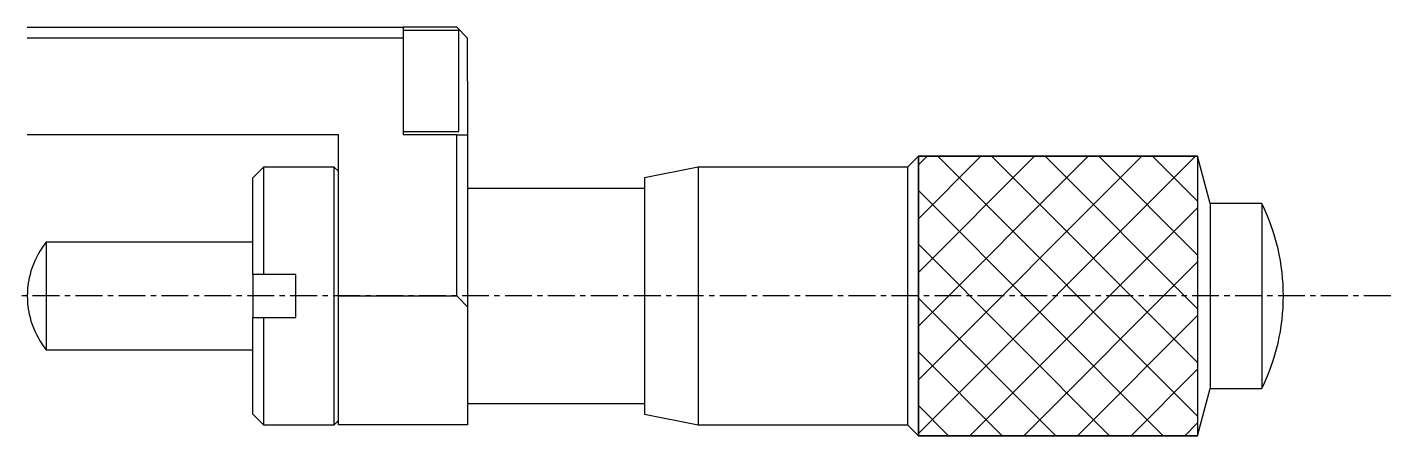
# Model space of a CAD drawing. Extents: x 10 to 371, y 10 to 242.
# Drawn here: x 146.8 to 210.3, y 222.2 to 241.2 of the extents above; entities that cross this region are included whole.
import ezdxf

# ---------------------------------------------------------------- set-up
doc = ezdxf.new("R2010")
doc.units = 0
doc.linetypes.add('CENTER', pattern=[2, 1.25, -0.25, 0.25, -0.25])
doc.layers.get('0').update_dxf_attribs({"linetype": 'CONTINUOUS'})
doc.layers.add('CENTER', color=1, linetype='CENTER')

msp = doc.modelspace()

# ---------------------------------------------------------------- linework, layer by layer
at = {"color": 7, "linetype": 'CONTINUOUS'}
for p, q in [((146.844926, 241.25), (164.344926, 241.25)), ((164.344926, 240.75), (146.844926, 240.75)), ((164.344926, 241.25), (164.344926, 240.75)), ((166.844926, 241.25), (164.344926, 241.25)), ((166.944926, 241.1), (164.344926, 241.1)), ((164.344926, 240.75), (164.344926, 236.25)), ((167.344926, 240.75), (166.844926, 241.25)), ((166.944926, 236.4), (166.944926, 241.1)), ((167.344926, 238.75), (167.344926, 240.75)), ((167.344926, 238.75), (167.344926, 236.25)), ((161.344926, 236.25), (146.844926, 236.25)), ((161.344926, 228.750002), (161.344926, 236.25)), ((164.344926, 236.4), (166.944926, 236.4)), ((166.844926, 236.25), (164.344926, 236.25)), ((166.844926, 228.75), (166.844926, 236.25)), ((166.844926, 236.25), (167.344926, 236.25)), ((167.344926, 236.25), (167.344926, 228.25)), ((188.344932, 235.249998), (187.84493, 234.749995)), ((188.344932, 235.249998), (201.344933, 235.249998)), ((188.344932, 222.25), (188.344932, 235.249998)), ((201.934421, 233.049999), (201.344933, 235.249998)), ((201.344933, 235.249998), (201.344933, 222.25)), ((157.844926, 234.749999), (157.344926, 234.249999)), ((157.844926, 234.749999), (157.844926, 229.749999)), ((161.144926, 234.749999), (157.844926, 234.749999)), ((161.144926, 222.749999), (161.144926, 234.749999)), ((161.344926, 234.55), (161.144926, 234.749999)), ((178.094925, 234.749995), (175.594926, 234.249996)), ((178.094925, 234.749995), (178.094925, 222.750003)), ((187.84493, 234.749995), (178.094925, 234.749995)), ((187.84493, 234.749995), (187.84493, 222.750003)), ((157.344926, 229.749999), (157.344926, 234.249999)), ((175.594926, 233.749999), (167.344926, 233.749999)), ((175.594926, 234.249996), (175.594926, 223.250002)), ((201.934421, 233.049999), (201.934421, 224.449999)), ((204.344932, 233.049999), (201.934421, 233.049999)), ((204.344932, 233.049999), (204.344932, 224.449999)), ((147.722435, 231.249995), (147.722435, 226.250003)), ((157.344926, 231.249995), (147.722435, 231.249995)), ((157.344926, 229.750072), (157.344926, 228.749891)), ((157.844926, 229.749999), (157.344926, 229.749999)), ((159.344926, 229.749999), (157.844926, 229.749999)), ((159.344926, 227.749999), (159.344926, 229.749999)), ((157.344926, 228.749891), (157.344926, 227.749928)), ((161.344926, 228.750002), (166.844926, 228.75)), ((161.344926, 222.75), (161.344926, 228.750002)), ((167.344926, 228.25), (166.844926, 228.75)), ((167.344926, 228.25), (167.344926, 222.75)), ((157.344926, 223.249999), (157.344926, 227.749999)), ((157.344926, 227.749999), (157.844926, 227.749999)), ((157.844926, 227.749999), (157.844926, 222.749999)), ((157.844926, 227.749999), (159.344926, 227.749999)), ((147.722435, 226.250003), (157.344926, 226.250003)), ((201.344933, 222.25), (201.934421, 224.449999)), ((201.934421, 224.449999), (204.344932, 224.449999)), ((167.344926, 223.749999), (175.594926, 223.749999)), ((157.344926, 223.249999), (157.844926, 222.749999)), ((161.144926, 222.749999), (161.344926, 222.95)), ((175.594926, 223.250002), (178.094925, 222.750003)), ((157.844926, 222.749999), (161.144926, 222.749999)), ((167.344926, 222.75), (161.344926, 222.75)), ((178.094925, 222.750003), (187.84493, 222.750003)), ((187.84493, 222.750003), (188.344932, 222.25)), ((201.344933, 222.25), (188.344932, 222.25))]:
    msp.add_line(p, q, dxfattribs=at)
at = {"color": 3, "linetype": 'CONTINUOUS'}
for p, q in [((188.344932, 235.249998), (188.344932, 222.25)), ((201.344933, 235.249998), (188.344932, 235.249998)), ((188.344932, 234.844932), (188.749998, 235.249998)), ((188.344932, 232.344932), (191.249998, 235.249998)), ((188.344932, 229.844932), (193.749998, 235.249998)), ((188.344932, 227.344932), (196.249998, 235.249998)), ((188.344932, 224.844932), (198.749998, 235.249998)), ((188.344932, 222.344932), (201.249998, 235.249998)), ((189.250002, 235.249998), (201.344933, 223.155067)), ((191.750002, 235.249998), (201.344933, 225.655067)), ((194.250002, 235.249998), (201.344933, 228.155067)), ((196.750002, 235.249998), (201.344933, 230.655067)), ((199.250002, 235.249998), (201.344933, 233.155067)), ((201.344933, 235.249998), (201.344933, 222.25)), ((188.344932, 233.655068), (199.75, 222.25)), ((190.75, 222.25), (201.344933, 232.844933)), ((188.344932, 231.155068), (197.25, 222.25)), ((193.25, 222.25), (201.344933, 230.344933)), ((188.344932, 228.655068), (194.75, 222.25)), ((195.75, 222.25), (201.344933, 227.844933)), ((188.344932, 226.155068), (192.25, 222.25)), ((198.25, 222.25), (201.344933, 225.344933)), ((188.344932, 223.655068), (189.75, 222.25)), ((200.75, 222.25), (201.344933, 222.844933)), ((188.344932, 222.25), (201.344933, 222.25))]:
    msp.add_line(p, q, dxfattribs=at)
at = {"color": 7, "linetype": 'CONTINUOUS'}
for centre, radius, start, end in [((195.599932, 228.75), 9.745001, 333.816209, 26.183791), ((150.844931, 228.75), 3.999997, 141.317811, 180), ((150.844931, 228.75), 3.999997, 180, 218.682189)]:
    msp.add_arc(centre, radius, start, end, dxfattribs=at)
at = {"layer": 'CENTER', "color": 1, "linetype": 'CENTER'}
msp.add_line((210.344933, 228.749999), (141.844934, 228.749999), dxfattribs=at)

doc.saveas('drawing.dxf')
